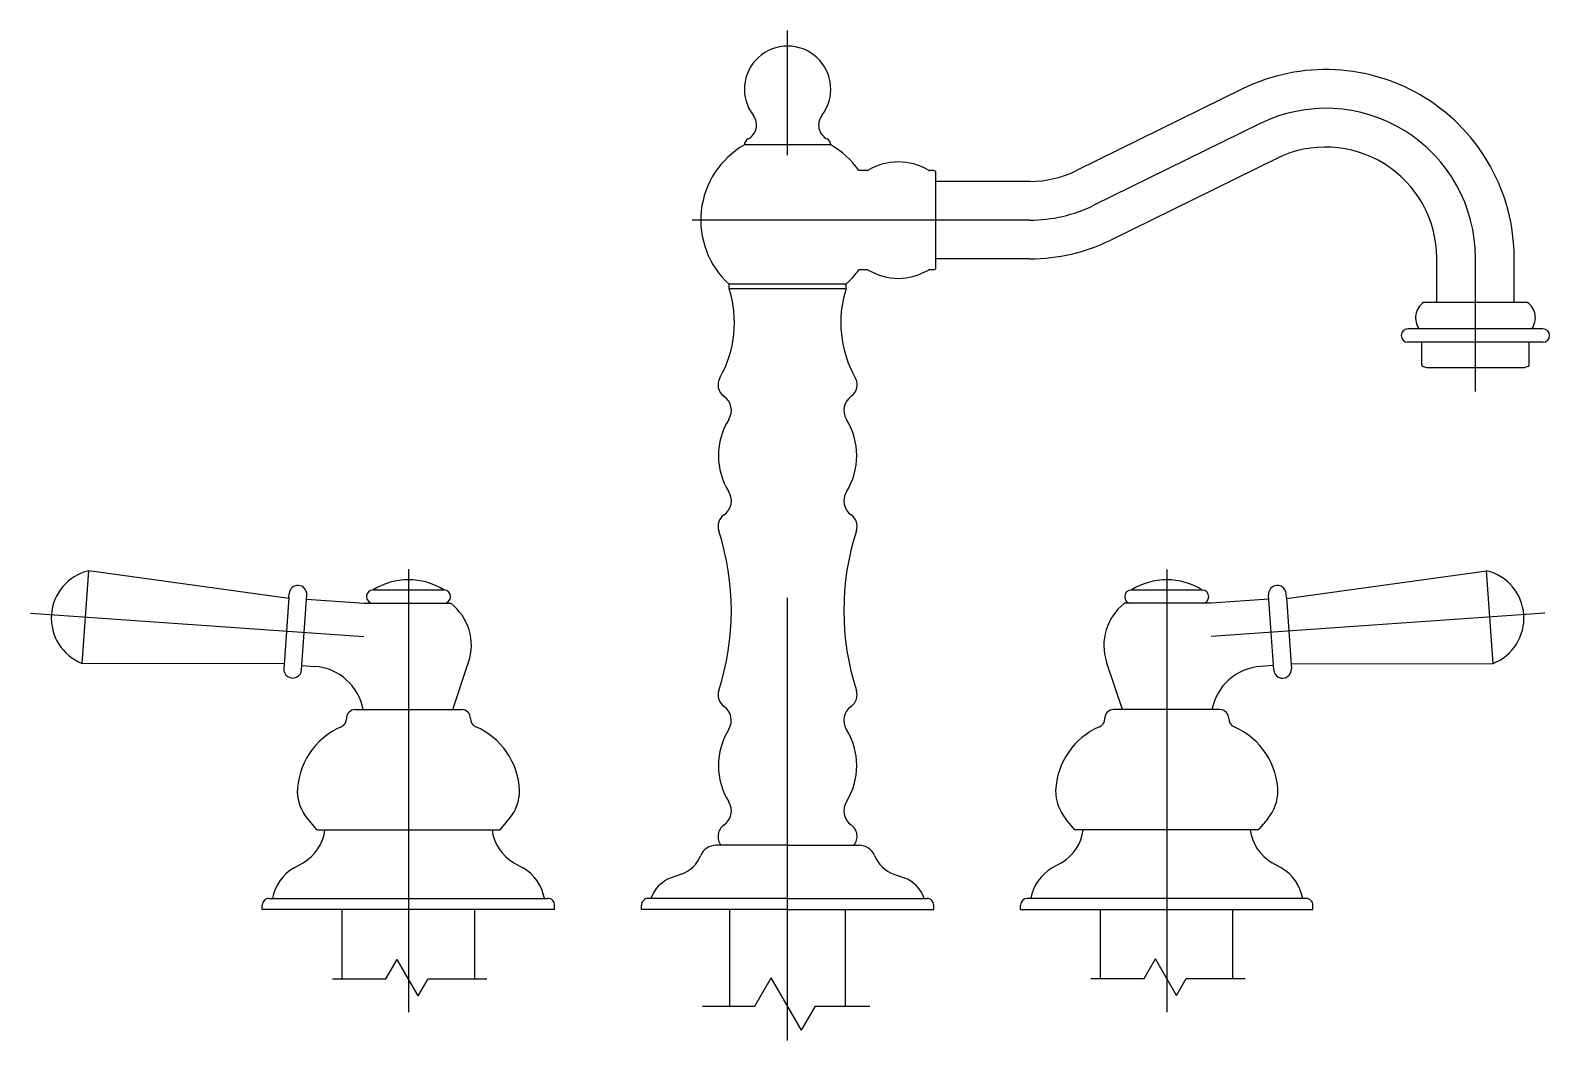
# Model space of a CAD drawing. Extents: x 114.067 to 114.41, y -0.053 to 0.175.
import ezdxf

# ---------------------------------------------------------------- set-up
doc = ezdxf.new("R2010")
doc.units = 0
doc.header["$LTSCALE"] = 0.2
doc.header["$MEASUREMENT"] = 0
doc.linetypes.add('AXES', pattern=[0.54, 0.3, -0.08, 0.08, -0.08])
doc.linetypes.add('CONTINU', pattern=[0])
doc.layers.get('0').update_dxf_attribs({"linetype": 'CONTINUOUS'})
doc.layers.add('DECA_EIXOS', color=5, linetype='AXES')

msp = doc.modelspace()

# ---------------------------------------------------------------- linework, layer by layer
at = {"linetype": 'CONTINU'}
for points in [[(114.24616, 0.15582, 2.031574), (114.23071, 0.15582)], [(114.40248, 0.12367, 0.555375), (114.34115, 0.16185)], [(114.22951, 0.15056, 0.471989), (114.23071, 0.15582)], [(114.24616, 0.15582, 0.471097), (114.24736, 0.15056)], [(114.22868, 0.14922, 0.508609), (114.22523, 0.11773)], [(114.22951, 0.15056, 0.283246), (114.22868, 0.14922)], [(114.24818, 0.14922, 0.283245), (114.24736, 0.15056)], [(114.25452, 0.14342, 0.110934), (114.24818, 0.14922)], [(114.38498, 0.12367, 0.555386), (114.34887, 0.14615)], [(114.27021, 0.14349, 0.277347), (114.25666, 0.14349)], [(114.2564, 0.14342, 0.139328), (114.25666, 0.14349)], [(114.27021, 0.14349, 0.138293), (114.27047, 0.14342)], [(114.27193, 0.14292, 0.414195), (114.27143, 0.14342)], [(114.29314, 0.14097, 0.114852), (114.30367, 0.14342)], [(114.29314, 0.12347, 0.114735), (114.31138, 0.12771)], [(114.25163, 0.11773, 0.055823), (114.25452, 0.12102)], [(114.25666, 0.12095, 0.136029), (114.2564, 0.12102)], [(114.25666, 0.12095, 0.27754), (114.27021, 0.12095)], [(114.27046, 0.12102, 0.136098), (114.27021, 0.12095)], [(114.27143, 0.12102, 0.414196), (114.27193, 0.12152)], [(114.22315, 0.09662, 0.209513), (114.22523, 0.11673)], [(114.25163, 0.11673, 0.209513), (114.25372, 0.09662)], [(114.38203, 0.11365, 0.422753), (114.38103, 0.10765)], [(114.40643, 0.10765, 0.422756), (114.40543, 0.11365)], [(114.37848, 0.10765, 1), (114.37848, 0.10465)], [(114.40898, 0.10465, 1), (114.40898, 0.10765)], [(114.38163, 0.09954, 0.310398), (114.38188, 0.09917)], [(114.40557, 0.09917, 0.310379), (114.40583, 0.09954)], [(114.22315, 0.09662, 0.386103), (114.22405, 0.09244)], [(114.25282, 0.09244, 0.386104), (114.25372, 0.09662)], [(114.22516, 0.08723, 0.402674), (114.22405, 0.09244)], [(114.25282, 0.09244, 0.402308), (114.25171, 0.08723)], [(114.22516, 0.08723, 0.283841), (114.22516, 0.07084)], [(114.25171, 0.07084, 0.283841), (114.25171, 0.08723)], [(114.2241, 0.06566, 0.39668), (114.22516, 0.07084)], [(114.25171, 0.07084, 0.396681), (114.25277, 0.06566)], [(114.2241, 0.06566, 0.331212), (114.22289, 0.06204)], [(114.25398, 0.06206, 0.328846), (114.25277, 0.06566)], [(114.22289, 0.02602, 0.1579), (114.22289, 0.06204)], [(114.25398, 0.06206, 0.158023), (114.25398, 0.02601)], [(114.08064, 0.05305, 0.733364), (114.07918, 0.0321)], [(114.3977, 0.03208, 0.733364), (114.39624, 0.05303)], [(114.12988, 0.0476, 1), (114.12589, 0.04788)], [(114.14484, 0.04869, 1), (114.14484, 0.04569)], [(114.16084, 0.04869, 0.288708), (114.14484, 0.04869)], [(114.16084, 0.04569, 1), (114.16084, 0.04869)], [(114.31604, 0.04868, 1), (114.31604, 0.04568)], [(114.33204, 0.04868, 0.288708), (114.31604, 0.04868)], [(114.33204, 0.04568, 1), (114.33204, 0.04868)], [(114.35099, 0.04787, 1.000005), (114.347, 0.04759)], [(114.16642, 0.03239, 0.319082), (114.16238, 0.04569)], [(114.3145, 0.04568, 0.319082), (114.31046, 0.03238)], [(114.1247, 0.03093, 1.001485), (114.12869, 0.03064)], [(114.14263, 0.02169, 0.340943), (114.13167, 0.03143)], [(114.3452, 0.03142, 0.340943), (114.33425, 0.02168)], [(114.34818, 0.03063, 1.001591), (114.35217, 0.03092)], [(114.22289, 0.02602, 0.329437), (114.22409, 0.02241)], [(114.25277, 0.02241, 0.328842), (114.25398, 0.02601)], [(114.14084, 0.02169, 0.417474), (114.13884, 0.01967)], [(114.16684, 0.01967, 0.417475), (114.16484, 0.02169)], [(114.22516, 0.01723, 0.396678), (114.22409, 0.02241)], [(114.25277, 0.02241, 0.398299), (114.25172, 0.01721)], [(114.31204, 0.02168, 0.417476), (114.31004, 0.01966)], [(114.33804, 0.01966, 0.41748), (114.33604, 0.02168)], [(114.13764, 0.01781, 0.298217), (114.12774, 0.00269)], [(114.13764, 0.01781, 0.301238), (114.13884, 0.01967)], [(114.16684, 0.01967, 0.301243), (114.16804, 0.01781)], [(114.17792, 0.00341, 0.286421), (114.16804, 0.01781)], [(114.22516, 0.01723, 0.28444), (114.22517, 0.00082)], [(114.25171, 0.00084, 0.283744), (114.25172, 0.01721)], [(114.30884, 0.01781, 0.286421), (114.29895, 0.0034)], [(114.30884, 0.01781, 0.301244), (114.31004, 0.01966)], [(114.33804, 0.01966, 0.301243), (114.33924, 0.0178)], [(114.34914, 0.00268, 0.298215), (114.33924, 0.0178)], [(114.12774, 0.00341, 0.176325), (114.13008, -0.00302)], [(114.1756, -0.00302, 0.176327), (114.17792, 0.00341)], [(114.22409, -0.00434, 0.396678), (114.22517, 0.00082)], [(114.25171, 0.00084, 0.398344), (114.25277, -0.00435)], [(114.29895, 0.0034, 0.176327), (114.30128, -0.00303)], [(114.3468, -0.00303, 0.176325), (114.34914, 0.0034)], [(114.12905, -0.01289, 0.235789), (114.13398, -0.00544)], [(114.13195, -0.00526, 0.225267), (114.13234, -0.00544)], [(114.1717, -0.00544, 0.235784), (114.17662, -0.01289)], [(114.22409, -0.00434, 0.431955), (114.22343, -0.00897)], [(114.25343, -0.00897, 0.431958), (114.25277, -0.00435)], [(114.30025, -0.0129, 0.235785), (114.30518, -0.00544)], [(114.3429, -0.00545, 0.235788), (114.34783, -0.0129)], [(114.34453, -0.00545, 0.225246), (114.34492, -0.00527)], [(114.22225, -0.00897, 0.304228), (114.21882, -0.01127)], [(114.25805, -0.01127, 0.304226), (114.25461, -0.00897)], [(114.21445, -0.01547, 0.211121), (114.21882, -0.01127)], [(114.25805, -0.01127, 0.211499), (114.26243, -0.01547)], [(114.127, -0.01407, 0.221026), (114.12214, -0.02097)], [(114.18353, -0.02097, 0.220708), (114.17869, -0.01408)], [(114.21213, -0.01631, 0.22803), (114.20758, -0.02097)], [(114.26928, -0.02097, 0.228033), (114.26474, -0.01631)], [(114.29819, -0.01409, 0.220707), (114.29335, -0.02097)], [(114.35473, -0.02098, 0.220997), (114.34988, -0.01408)], [(114.12134, -0.02097, 0.414273), (114.11984, -0.02247)], [(114.18584, -0.02247, 0.414245), (114.18434, -0.02097)], [(114.20693, -0.02097, 0.414215), (114.20543, -0.02247)], [(114.27143, -0.02247, 0.414217), (114.26993, -0.02097)], [(114.29254, -0.02097, 0.414188), (114.29104, -0.02247)], [(114.35704, -0.02248, 0.414239), (114.35554, -0.02098)]]:
    msp.add_lwpolyline(points, format="xyb", dxfattribs=at)
for points in [[(114.34115, 0.16185), (114.30367, 0.14342)], [(114.24818, 0.14922), (114.22868, 0.14922)], [(114.34887, 0.14615), (114.31138, 0.12771)], [(114.2564, 0.14342), (114.25452, 0.14342)], [(114.27143, 0.14342), (114.27047, 0.14342)], [(114.27193, 0.13222), (114.27193, 0.14292)], [(114.29314, 0.14097), (114.27193, 0.14097)], [(114.27193, 0.12152), (114.27193, 0.13222)], [(114.38498, 0.11365), (114.38498, 0.12367)], [(114.40248, 0.11365), (114.40248, 0.12367)], [(114.2564, 0.12102), (114.25452, 0.12102)], [(114.27143, 0.12102), (114.27046, 0.12102)], [(114.29314, 0.12347), (114.27193, 0.12347)], [(114.25163, 0.11773), (114.22523, 0.11773)], [(114.22523, 0.11673), (114.22523, 0.11773)], [(114.25163, 0.11673), (114.22523, 0.11673)], [(114.25163, 0.11673), (114.25163, 0.11773)], [(114.39373, 0.11365), (114.38203, 0.11365)], [(114.40543, 0.11365), (114.39373, 0.11365)], [(114.39373, 0.10765), (114.37848, 0.10765)], [(114.40898, 0.10765), (114.39373, 0.10765)], [(114.39373, 0.10465), (114.37848, 0.10465)], [(114.38163, 0.09954), (114.38163, 0.10465)], [(114.40898, 0.10465), (114.39373, 0.10465)], [(114.40583, 0.09954), (114.40583, 0.10465)], [(114.38273, 0.09885), (114.38188, 0.09917)], [(114.40473, 0.09885), (114.38273, 0.09885)], [(114.40557, 0.09917), (114.40473, 0.09885)], [(114.07991, 0.04257), (114.08064, 0.05305)], [(114.12581, 0.04675), (114.08064, 0.05305)], [(114.35107, 0.04674), (114.39624, 0.05303)], [(114.39697, 0.04256), (114.39624, 0.05303)], [(114.14484, 0.04869), (114.16084, 0.04869)], [(114.33204, 0.04868), (114.31604, 0.04868)], [(114.12583, 0.04703), (114.1253, 0.0394)], [(114.12583, 0.04703), (114.12589, 0.04788)], [(114.12929, 0.03912), (114.12988, 0.0476)], [(114.12981, 0.0466), (114.14284, 0.04569)], [(114.14284, 0.04569), (114.15284, 0.04569)], [(114.15284, 0.04569), (114.16238, 0.04569)], [(114.32404, 0.04568), (114.3145, 0.04568)], [(114.33404, 0.04568), (114.32404, 0.04568)], [(114.34707, 0.04659), (114.33404, 0.04568)], [(114.34759, 0.03911), (114.347, 0.04759)], [(114.35105, 0.04702), (114.35099, 0.04787)], [(114.35105, 0.04702), (114.35158, 0.03939)], [(114.07918, 0.0321), (114.07991, 0.04257)], [(114.3977, 0.03208), (114.39697, 0.04256)], [(114.1253, 0.0394), (114.12476, 0.03177)], [(114.12869, 0.03064), (114.12929, 0.03912)], [(114.34818, 0.03063), (114.34759, 0.03911)], [(114.35158, 0.03939), (114.35211, 0.03176)], [(114.12478, 0.03205), (114.07918, 0.0321)], [(114.12476, 0.03177), (114.1247, 0.03093)], [(114.12876, 0.03164), (114.13167, 0.03143)], [(114.16284, 0.02169), (114.16642, 0.03239)], [(114.31404, 0.02168), (114.31046, 0.03238)], [(114.34811, 0.03163), (114.3452, 0.03142)], [(114.3521, 0.03204), (114.3977, 0.03208)], [(114.35211, 0.03176), (114.35217, 0.03092)], [(114.14084, 0.02169), (114.15284, 0.02169)], [(114.15284, 0.02169), (114.16484, 0.02169)], [(114.32404, 0.02168), (114.31204, 0.02168)], [(114.33604, 0.02168), (114.32404, 0.02168)], [(114.13008, -0.00302), (114.13195, -0.00526)], [(114.17357, -0.00544), (114.1756, -0.00302)], [(114.30331, -0.00544), (114.30128, -0.00303)], [(114.3468, -0.00303), (114.34492, -0.00527)], [(114.13234, -0.00544), (114.15284, -0.00544)], [(114.15284, -0.00544), (114.17357, -0.00544)], [(114.32404, -0.00544), (114.30331, -0.00544)], [(114.34453, -0.00545), (114.32404, -0.00544)], [(114.23843, -0.00897), (114.22225, -0.00897)], [(114.23843, -0.00897), (114.25461, -0.00897)], [(114.127, -0.01407), (114.12905, -0.01289)], [(114.17662, -0.01289), (114.17869, -0.01408)], [(114.30025, -0.0129), (114.29819, -0.01409)], [(114.34988, -0.01408), (114.34783, -0.0129)], [(114.21445, -0.01547), (114.21213, -0.01631)], [(114.26243, -0.01547), (114.26474, -0.01631)], [(114.11984, -0.02347), (114.11984, -0.02247)], [(114.15284, -0.02347), (114.11984, -0.02347)], [(114.12134, -0.02097), (114.15284, -0.02097)], [(114.13789, -0.03916), (114.13789, -0.02347)], [(114.15284, -0.02097), (114.18434, -0.02097)], [(114.18584, -0.02347), (114.15284, -0.02347)], [(114.16779, -0.03916), (114.16779, -0.02347)], [(114.18584, -0.02347), (114.18584, -0.02247)], [(114.20543, -0.02347), (114.20543, -0.02247)], [(114.23843, -0.02347), (114.20543, -0.02347)], [(114.23843, -0.02097), (114.20693, -0.02097)], [(114.22536, -0.04529), (114.22536, -0.02347)], [(114.23843, -0.02097), (114.26993, -0.02097)], [(114.23843, -0.02347), (114.27143, -0.02347)], [(114.25151, -0.04529), (114.25151, -0.02347)], [(114.27143, -0.02347), (114.27143, -0.02247)], [(114.29104, -0.02347), (114.29104, -0.02247)], [(114.29104, -0.02347), (114.32404, -0.02347)], [(114.32404, -0.02097), (114.29254, -0.02097)], [(114.30909, -0.03903), (114.30909, -0.02347)], [(114.35554, -0.02098), (114.32404, -0.02097)], [(114.32404, -0.02347), (114.35704, -0.02348)], [(114.33899, -0.03903), (114.33899, -0.02348)], [(114.35704, -0.02348), (114.35704, -0.02248)]]:
    msp.add_lwpolyline(points, dxfattribs=at)
at = {"layer": 'DECA_EIXOS'}
for points in [[(114.23843, -0.05308), (114.23843, 0.17507)], [(114.34501, 0.154), (114.30756, 0.13558)], [(114.2931, 0.13222), (114.21688, 0.13222)], [(114.39373, 0.09354), (114.39373, 0.12367)], [(114.15284, 0.05336), (114.15284, -0.04833)], [(114.32404, 0.05335), (114.32403, -0.04963)], [(114.06748, 0.04344), (114.1428, 0.03818)], [(114.4094, 0.04343), (114.33408, 0.03817)], [(114.14775, -0.03916), (114.15029, -0.03476)], [(114.15504, -0.04298), (114.15029, -0.03476)], [(114.31895, -0.03903), (114.32149, -0.03463)], [(114.32624, -0.04286), (114.32149, -0.03463)], [(114.13566, -0.03916), (114.14775, -0.03916)], [(114.15504, -0.04298), (114.15725, -0.03916)], [(114.15725, -0.03916), (114.17052, -0.03916)], [(114.23107, -0.04529), (114.23475, -0.03891)], [(114.24159, -0.05075), (114.23475, -0.03891)], [(114.30686, -0.03903), (114.31895, -0.03903)], [(114.32624, -0.04286), (114.32845, -0.03903)], [(114.32845, -0.03903), (114.34171, -0.03903)], [(114.21922, -0.04529), (114.23107, -0.04529)], [(114.24159, -0.05075), (114.24474, -0.04529)], [(114.24474, -0.04529), (114.25701, -0.04529)]]:
    msp.add_lwpolyline(points, dxfattribs=at)
for points in [[(114.39373, 0.12367, 0.555358), (114.34501, 0.154)], [(114.2931, 0.13222, 0.115327), (114.30756, 0.13558)]]:
    msp.add_lwpolyline(points, format="xyb", dxfattribs=at)

doc.saveas('drawing.dxf')
